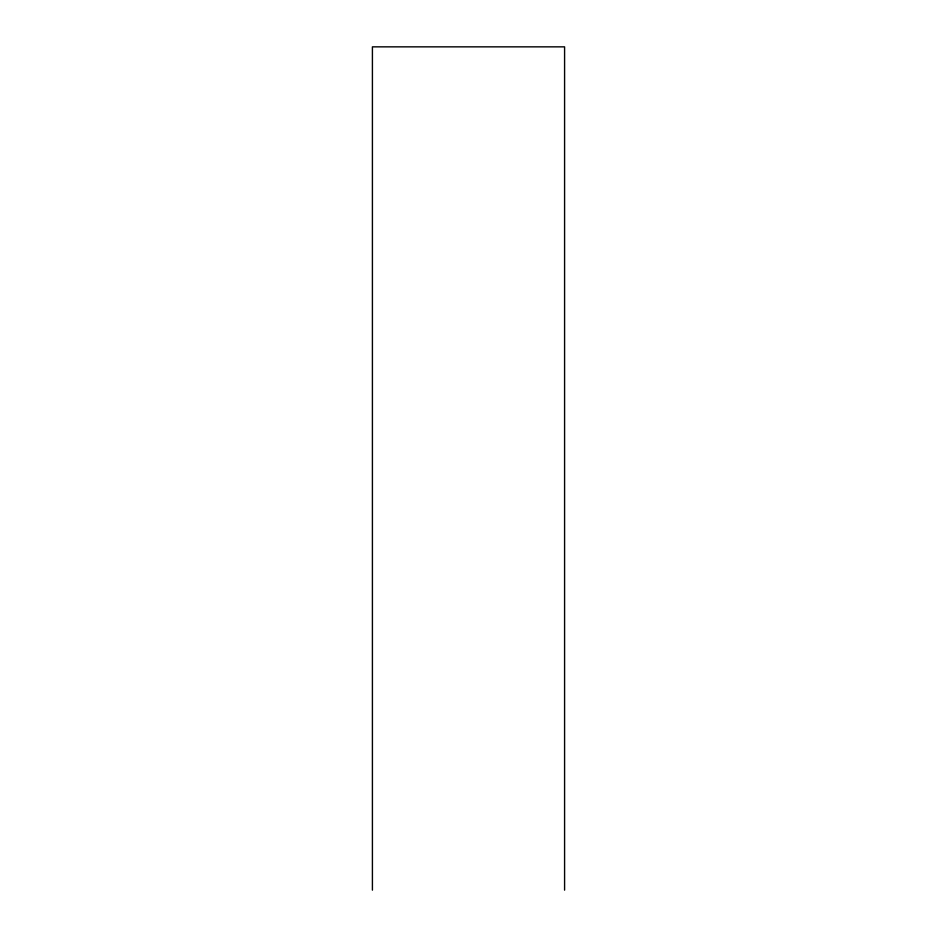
<?xml version="1.0" encoding="UTF-8"?>
<svg xmlns="http://www.w3.org/2000/svg" width="937" height="937" viewBox="0 0 937 937"><rect width="100%" height="100%" fill="white"/><g stroke="black" fill="none" stroke-linecap="round" stroke-linejoin="round"><path stroke-width="1.41" d="M564.589 890.15L564.589 46.85L372.411 46.85L372.411 890.15"/></g></svg>
